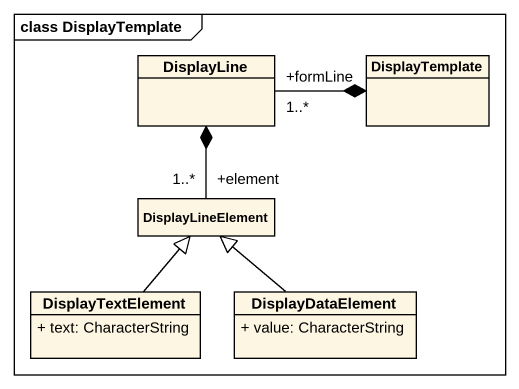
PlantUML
@startuml
mainframe class DisplayTemplate
hide circle
hide empty members
skinparam classAttributeIconSize 0
class DisplayLine
class DisplayTemplate
class DisplayLineElement
class DisplayTextElement {
  + text: CharacterString
}
class DisplayDataElement {
  + value: CharacterString
}
DisplayLine "+formLine\n1..*" -right-* DisplayTemplate
DisplayLineElement "+element\n1..*" -up-* DisplayLine
DisplayTextElement -up-|> DisplayLineElement
DisplayDataElement -up-|> DisplayLineElement
@enduml
